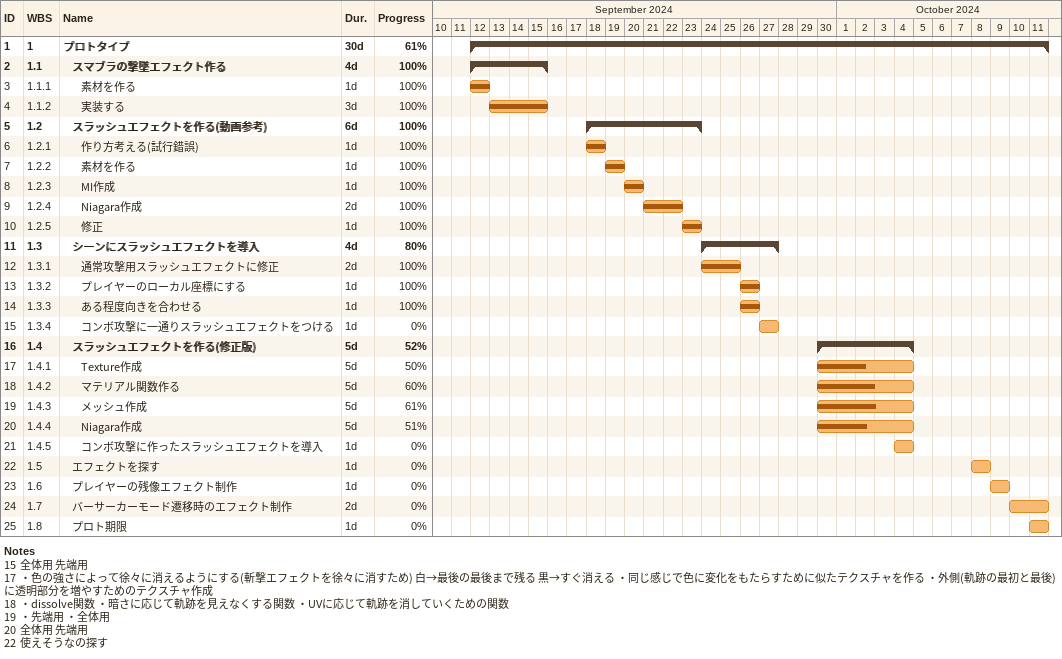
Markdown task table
| ID | WBS | Task | Duration | Start | Finish | % complete |
|---|---|---|---|---|---|---|
| 1 | 1 | **プロトタイプ** | 30d | 2024-09-12 | 2024-10-11 | 61 |
| 2 | 1.1 | **スマブラの撃墜エフェクト作る** | 4d | 2024-09-12 | 2024-09-15 | 100 |
| 3 | 1.1.1 | 素材を作る | 1d | 2024-09-12 | 2024-09-12 | 100 |
| 4 | 1.1.2 | 実装する | 3d | 2024-09-13 | 2024-09-15 | 100 |
| 5 | 1.2 | **スラッシュエフェクトを作る(動画参考)** | 6d | 2024-09-18 | 2024-09-23 | 100 |
| 6 | 1.2.1 | 作り方考える(試行錯誤) | 1d | 2024-09-18 | 2024-09-18 | 100 |
| 7 | 1.2.2 | 素材を作る | 1d | 2024-09-19 | 2024-09-19 | 100 |
| 8 | 1.2.3 | MI作成 | 1d | 2024-09-20 | 2024-09-20 | 100 |
| 9 | 1.2.4 | Niagara作成 | 2d | 2024-09-21 | 2024-09-22 | 100 |
| 10 | 1.2.5 | 修正 | 1d | 2024-09-23 | 2024-09-23 | 100 |
| 11 | 1.3 | **シーンにスラッシュエフェクトを導入** | 4d | 2024-09-24 | 2024-09-27 | 80 |
| 12 | 1.3.1 | 通常攻撃用スラッシュエフェクトに修正 | 2d | 2024-09-24 | 2024-09-25 | 100 |
| 13 | 1.3.2 | プレイヤーのローカル座標にする | 1d | 2024-09-26 | 2024-09-26 | 100 |
| 14 | 1.3.3 | ある程度向きを合わせる | 1d | 2024-09-26 | 2024-09-26 | 100 |
| 15 | 1.3.4 | コンボ攻撃に一通りスラッシュエフェクトをつける | 1d | 2024-09-27 | 2024-09-27 | 0 |
| 16 | 1.4 | **スラッシュエフェクトを作る(修正版)** | 5d | 2024-09-30 | 2024-10-04 | 52 |
| 17 | 1.4.1 | Texture作成 | 5d | 2024-09-30 | 2024-10-04 | 50 |
| 18 | 1.4.2 | マテリアル関数作る | 5d | 2024-09-30 | 2024-10-04 | 60 |
| 19 | 1.4.3 | メッシュ作成 | 5d | 2024-09-30 | 2024-10-04 | 61 |
| 20 | 1.4.4 | Niagara作成 | 5d | 2024-09-30 | 2024-10-04 | 51 |
| 21 | 1.4.5 | コンボ攻撃に作ったスラッシュエフェクトを導入 | 1d | 2024-10-04 | 2024-10-04 | 0 |
| 22 | 1.5 | エフェクトを探す | 1d | 2024-10-08 | 2024-10-08 | 0 |
| 23 | 1.6 | プレイヤーの残像エフェクト制作 | 1d | 2024-10-09 | 2024-10-09 | 0 |
| 24 | 1.7 | バーサーカーモード遷移時のエフェクト制作 | 2d | 2024-10-10 | 2024-10-11 | 0 |
| 25 | 1.8 | プロト期限 | 1d | 2024-10-11 | 2024-10-11 | 0 |

Notes
- 15: 全体用 先端用
- 17: ・色の強さによって徐々に消えるようにする(斬撃エフェクトを徐々に消すため) 白→最後の最後まで残る 黒→すぐ消える ・同じ感じで色に変化をもたらすために似たテクスチャを作る ・外側(軌跡の最初と最後)に透明部分を増やすためのテクスチャ作成
- 18: ・dissolve関数 ・暗さに応じて軌跡を見えなくする関数 ・UVに応じて軌跡を消していくための関数
- 19: ・先端用 ・全体用
- 20: 全体用 先端用
- 22: 使えそうなの探す
